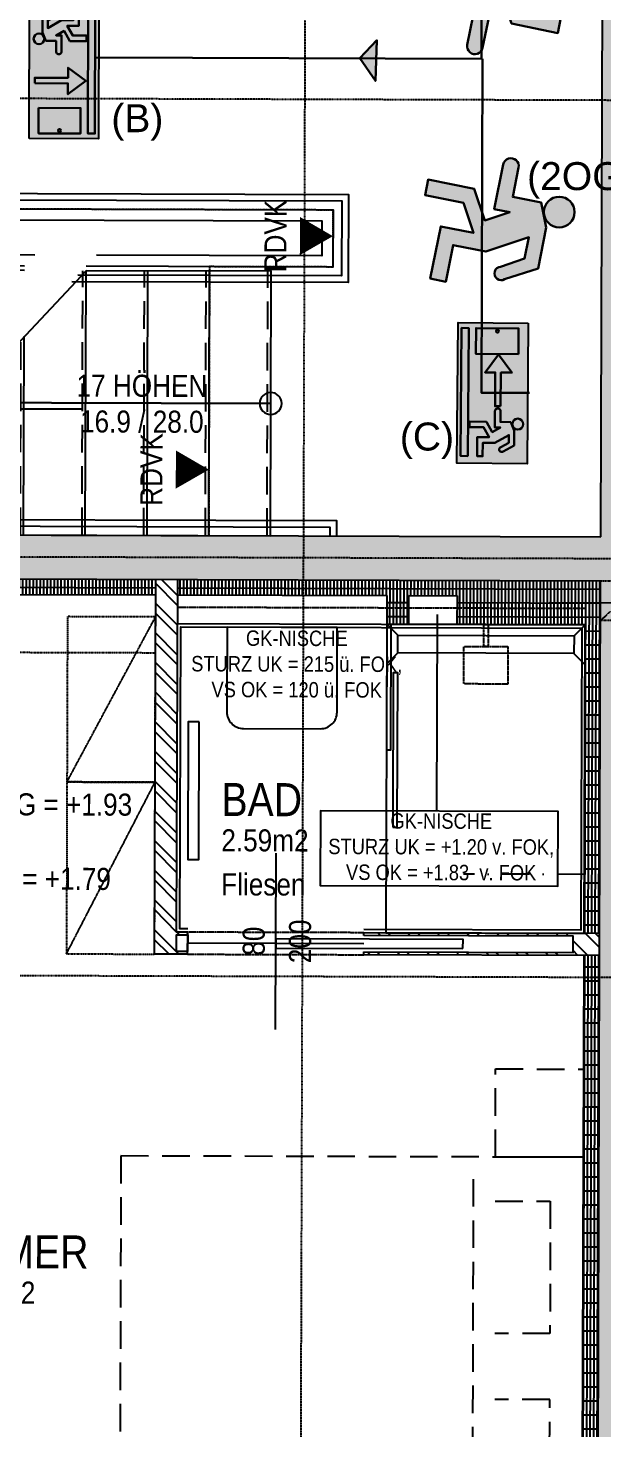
# Model space of a CAD drawing. Header units: millimetres. Extents: x -378801 to -302223, y -36469 to 154078.
# Drawn here: x -348688 to -346078, y 26846 to 33202 of the extents above; entities that cross this region are included whole.
import ezdxf
from ezdxf.enums import TextEntityAlignment as Align

# ---------------------------------------------------------------- set-up
doc = ezdxf.new("R2010")
doc.units = ezdxf.units.MM
for name, pattern in [('DASHDOT', [1, 0.5, -0.25, 0, -0.25]), ('HIDDEN2', [0.1875, 0.125, -0.0625]), ('STRICHPUNKT', [1, 0.5, -0.25, 0, -0.25]), ('STRICHPUNKTX2', [2, 1, -0.5, 0, -0.5])]:
    doc.linetypes.add(name, pattern=pattern)
for name, color, linetype in [('00-TXT---------M0', 8, 'Continuous'), ('01-ANS-G00-L01-M0', 8, 'Continuous'), ('01-SCH-G00-L01-M0', 8, 'STRICHPUNKTX2'), ('01-SYM-G00-L01-M0', 8, 'Continuous'), ('01-TXT---------M0', 1, 'Continuous'), ('01-TXT---------PP', 1, 'Continuous'), ('01-TXT-G00-L01-M0', 1, 'Continuous'), ('02-ANS-G00-L01-M0', 8, 'Continuous'), ('02-AXO-G00-L01-M0', 8, 'STRICHPUNKT'), ('02-FIL-G00-L01-ORANGE', 40, 'Continuous'), ('02-FIL-G00-L01-STB', 8, 'Continuous'), ('02-FLI-G00-L01-M0', 141, 'Continuous'), ('02-HID-G00-L01-M0', 8, 'HIDDEN2'), ('02-TWA-G00-L01-M0', 4, 'Continuous'), ('02-ZWA---------M0', 2, 'Continuous'), ('02-ZWA-G00-L01-M0', 2, 'Continuous'), ('03-SYM-G00-L01-M0', 8, 'Continuous'), ('05-SYM---------M0', 8, 'Continuous'), ('05-TXT--------M0', 8, 'Continuous'), ('05-TXT-G00-L01-M0', 8, 'Continuous'), ('06-SYM-G00-L01-M0', 8, 'Continuous'), ('06-TXT-G00-L01-M0', 8, 'Continuous'), ('07-SAN-G00-L01-M0', 8, 'Continuous'), ('07-SYM-G00-L01-M0', 8, 'STRICHPUNKT'), ('07-TXT---------M0', 8, 'Continuous'), ('07_MOB-G00-L01-M0', 6, 'HIDDEN2')]:
    doc.layers.add(name, color=color, linetype=linetype)
doc.styles.add('ARIAL', font='arial.ttf', dxfattribs={"width": 0.85})
doc.styles.get("Standard").update_dxf_attribs({"font": 'arial.ttf'})
doc.dimstyles.new('pp chromy&schneider', dxfattribs={"dimscale": 0.005, "dimtxt": 25, "dimasz": 10, "dimexe": 0, "dimexo": 0, "dimgap": 5, "dimtad": 1, "dimdec": 1, "dimlfac": 100, "dimrnd": 0.1, "dimzin": 9, "dimdsep": 46, "dimtxsty": 'ARIAL', "dimblk": 'c&s kote', "dimcen": 0, "dimse1": 1, "dimse2": 1, "dimclrd": 8, "dimclrt": 8, "dimadec": 0, "dimazin": 0, "dimtfac": 0.75, "dimtdec": 1, "dimtix": 1, "dimtmove": 2, "dimatfit": 0, "dimldrblk": 'NONE', "dimfxl": 1, "dimtolj": 1, "dimlwd": -1, "dimarcsym": 0})
pattern_1 = [(89.829713, (-389052.153, -18110.562), (-15.87493, 0.0471816), []), (179.82971, (-389052.15, -18110.56), (-0.188726, -63.49972), [])]

# ---------------------------------------------------------------- blocks, each defined once
blk = doc.blocks.new('STIEGE')
for points in [[(1.2, -1.04), (1.2, -4.4), (0, -4.4), (0, 0.08), (1.2, 0.08), (1.2, -0.76)], [(0, -0.2), (1.2, -0.2)], [(0, -0.48), (1.2, -0.48)], [(0, -0.76), (1.2, -0.76)], [(1.2, -0.76), (0, -1.88)], [(0, -1.04), (0.9, -1.04)], [(0, -1.32), (0.6, -1.32)], [(0.9, -1.32), (1.2, -1.32)], [(0, -1.6), (0.3, -1.6)], [(0.6, -1.6), (1.2, -1.6)], [(0.3, -1.88), (1.2, -1.88)], [(0, -2.16), (1.2, -2.16)], [(0, -2.44), (1.2, -2.44)], [(0, -2.72), (1.2, -2.72)], [(0, -3), (1.2, -3)], [(0, -3.28), (1.2, -3.28)], [(0, -3.56), (1.2, -3.56)], [(0, -3.84), (1.2, -3.84)], [(0, -4.12), (1.2, -4.12)]]:
    blk.add_lwpolyline(points)
at = {"linetype": 'HIDDEN2'}
for points in [[(0, 0.065), (1.2, 0.065)], [(0, -0.215), (1.2, -0.215)], [(0, -0.495), (1.2, -0.495)], [(0, -0.775), (1.2, -0.775)], [(0, -1.055), (0.8839, -1.055)], [(0, -1.335), (0.5839, -1.335)], [(0.8839, -1.335), (1.2, -1.335)], [(0, -1.615), (0.2839, -1.615)], [(0.5839, -1.615), (1.2, -1.615)], [(0.2839, -1.895), (1.2, -1.895)], [(0, -2.175), (1.2, -2.175)], [(0, -2.455), (1.2, -2.455)], [(0, -2.735), (1.2, -2.735)], [(0, -3.015), (1.2, -3.015)], [(0, -3.295), (1.2, -3.295)], [(0, -3.575), (1.2, -3.575)], [(0, -3.855), (1.2, -3.855)], [(0, -4.135), (1.2, -4.135)], [(0, -4.4), (0, -4.68), (1.2, -4.68), (1.2, -4.4)], [(0, -4.415), (1.2, -4.415)]]:
    blk.add_lwpolyline(points, dxfattribs=at)
for points in [[(0.6, 0.08, 0, 0, 0), (0.6, -1.1203, 0.075, 0, 0), (0.6, -1.32, 0, 0, 0)], [(0.6, -1.6, 0, 0, 0), (0.6, -4.2003, 0.075, 0, 0), (0.6, -4.4, 0, 0, 0)]]:
    blk.add_lwpolyline(points, format="xyseb")
blk.add_circle((0.6, 0.08), 0.05)
blk = doc.blocks.new('06-TXT')
at = {"color": 8, "style": 'ARIAL', "width": 0.85}
blk.add_attdef('STAIR', text='', height=0.1, dxfattribs=at).set_placement((0.009, 0.046), align=Align.CENTER)
blk.add_attdef('STG', text='', height=0.1, dxfattribs=at).set_placement((0.009, -0.054), align=Align.TOP_CENTER)
blk = doc.blocks.new('01-HK1')
for p, q in [((-0.0005, -0.0742), (-0.0005, 0.0742)), ((0.0737, 0), (-0.0747, 0))]:
    blk.add_line(p, q)
blk.add_circle((-0.0005, 0), 0.0586)
for points in [[(-0.0005, 0.0586), (0.0409, 0.0414), (-0.0005, 0)], [(-0.0005, 0), (0.0581, 0), (0.0409, 0.0414)], [(-0.0591, 0), (-0.0419, -0.0414), (-0.0005, 0)], [(-0.0419, -0.0414), (-0.0005, -0.0586), (-0.0005, 0)]]:
    blk.add_solid(points)
at = {"layer": '01-TXT---------M0', "color": 8, "style": 'ARIAL', "width": 0.85}
blk.add_attdef('HEIGHT', text='', height=0.1, dxfattribs=at).set_placement((0, 0.2), align=Align.TOP_CENTER)
blk = doc.blocks.new('01-HK2')
for p, q in [((0, -0.098), (0, 0.098)), ((0.098, 0), (-0.098, 0))]:
    blk.add_line(p, q)
blk.add_circle((0, 0), 0.0773)
at = {"layer": '01-TXT---------M0', "color": 8, "style": 'ARIAL', "width": 0.85}
blk.add_attdef('HEIGHT', text='', height=0.1, rotation=360, dxfattribs=at).set_placement((0, 0.132), align=Align.BOTTOM_CENTER)
blk = doc.blocks.new('schnittführung')
at = {"color": 4, "linetype": 'DASHDOT', "ltscale": 0.25}
blk.add_line((0.2375, -0.1378), (0.2375, 1.6622), dxfattribs=at)
blk.add_line((0.2375, -0.1378), (0.2375, 1.6622), dxfattribs=at)
blk.add_line((0.2375, -0.1378), (0.2375, 1.6622), dxfattribs=at)
at = {"color": 4}
blk.add_lwpolyline([(0.1875, 0.1378), (0.1875, -0.1378), (0, 0)], close=True, dxfattribs=at)
at = {"layer": '07-TXT---------M0', "color": 9, "style": 'ARIAL', "text_generation_flag": 6, "width": 0.85}
blk.add_attdef('SCHNITT', text='', height=0.15, rotation=270, dxfattribs=at).set_placement((-0.0373, 0), align=Align.CENTER)
blk = doc.blocks.new('01-hk4')
blk.add_lwpolyline([(0, 0, 0, 0.270625, 0), (0, 0.234375, 0.270625, 0.270625, 0)], format="xyseb")
at = {"layer": '00-TXT---------M0', "color": 8, "style": 'ARIAL', "width": 0.85}
blk.add_attdef('HEIGHT', text='', height=0.1, dxfattribs=at).set_placement((0, 0.35), align=Align.CENTER)
blk = doc.blocks.new('BETT')
for points in [[(0, 0.95), (-0.4, 0.95), (-0.4, 1.35), (0, 1.35)], [(0, -1.35), (-0.4, -1.35), (-0.4, -0.95), (0, -0.95)]]:
    blk.add_lwpolyline(points, close=True)
at = {"flags": 128}
blk.add_lwpolyline([(-2.1, 0.95), (-2.1, -0.95), (0, -0.95), (0, 0.95)], close=True, dxfattribs=at)
for points in [[(-0.5, 0.85), (-0.5, -0.85)], [(-0.4, 0.75), (-0.15, 0.75), (-0.15, 0.15), (-0.4, 0.15)], [(-0.4, -0.75), (-0.15, -0.75), (-0.15, -0.15), (-0.4, -0.15)]]:
    blk.add_lwpolyline(points)
blk = doc.blocks.new('SCHIEBETÜR-80')
at = {"layer": '02-ZWA---------M0'}
for points in [[(-0.4, 0.0375), (-1.35, 0.0375), (-1.35, -0.0375), (-0.4, -0.0375)], [(-0.4, 0.05), (-0.4, 0.0375)], [(0.4, 0.05), (0.4, -0.05)], [(-0.4, -0.0375), (-0.4, -0.05)]]:
    blk.add_lwpolyline(points, dxfattribs=at)
blk.add_lwpolyline([(0.4, 0.0375), (0.45, 0.0375), (0.45, -0.0375), (0.4, -0.0375)], close=True, dxfattribs=at)
at = {"layer": '05-SYM---------M0'}
blk.add_lwpolyline([(-0.85, 0.021), (-0.85, -0.021), (0, -0.021), (0, 0.021)], close=True, dxfattribs=at)
blk = doc.blocks.new('07-WT60')
blk.add_lwpolyline([(-0.015, 0.25), (-0.4, 0.25, 0.414214), (-0.475, 0.175), (-0.475, -0.175, 0.414214), (-0.4, -0.25), (-0.015, -0.25)], format="xyb", close=True)
blk = doc.blocks.new('05-TXT')
at = {"layer": '05-TXT--------M0'}
blk.add_line((-0.4, 0), (0.4, 0), dxfattribs=at)
at = {"layer": '05-TXT--------M0', "color": 8, "style": 'ARIAL', "width": 0.85}
blk.add_attdef('BREITE', text='', height=0.1, dxfattribs=at).set_placement((0, 0.05), align=Align.CENTER)
blk.add_attdef('HÖHE', text='', height=0.1, rotation=360, dxfattribs=at).set_placement((0, -0.06), align=Align.TOP_CENTER)
blk = doc.blocks.new('01-SQM')
at = {"layer": '01-TXT---------M0', "color": 1, "style": 'ARIAL', "width": 0.85}
blk.add_attdef('ROOM', (0, 0), '', height=0.15, dxfattribs=at)
blk.add_attdef('AREA', text='', height=0.1, dxfattribs=at).set_placement((0, -0.06), align=Align.TOP_LEFT)
at = {"layer": '01-TXT---------PP', "color": 1, "style": 'ARIAL', "width": 0.85}
blk.add_attdef('NR', text='', height=0.15, dxfattribs=at).set_placement((-0.1173, 0), align=Align.RIGHT)
blk.add_attdef('FLOOR', text='', height=0.1, dxfattribs=at).set_placement((0, -0.26), align=Align.TOP_LEFT)
blk = doc.blocks.new('c&s kote')
at = {"color": 8}
for p, q in [((0, -2), (0, 2)), ((0, 2), (0, -2)), ((-2, 0), (2, 0)), ((2, 0), (-2, 0))]:
    blk.add_line(p, q, dxfattribs=at)
blk.add_circle((0, 0), 0.5, dxfattribs=at)
blk = doc.blocks.new('*D1910')
at = {"layer": '07_MOB-G00-L01-M0', "color": 8, "transparency": 16777216}
blk.add_line((-349319.3, 30371.6), (-348509.4, 30369.2), dxfattribs=at)
at = {"layer": 'Defpoints', "color": 0, "transparency": 16777216}
for p in [(-349318.9, 30534), (-348508.9, 30531.6), (-348509.4, 30369.2)]:
    blk.add_point(p, dxfattribs=at)
at = {"layer": '07_MOB-G00-L01-M0', "color": 8, "transparency": 16777216, "xscale": 0.05, "yscale": 0.05, "zscale": 0.05}
for p, rotation in [((-349319.4, 30371.6), 179.8297129018583), ((-348509.4, 30369.2), 359.8297129018583)]:
    blk.add_blockref('c&s kote', p, dxfattribs=dict(at, rotation=rotation))
at = {"layer": '07_MOB-G00-L01-M0', "color": 8, "transparency": 16777216, "insert": (-348914.4, 30370.4), "char_height": 0.125, "attachment_point": 5, "rotation": 359.82971, "style": 'ARIAL'}
blk.add_mtext('\\A1;81000', dxfattribs=at)
blk = doc.blocks.new('_None')
blk = doc.blocks.new('*D1911')
at = {"layer": '07_MOB-G00-L01-M0', "color": 8, "transparency": 16777216}
blk.add_line((-348509.3, 30369.2), (-348109.4, 30368), dxfattribs=at)
at = {"layer": 'Defpoints', "color": 0, "transparency": 16777216}
for p in [(-348108.6, 30630.4), (-348508.9, 30531.6), (-348109.4, 30368)]:
    blk.add_point(p, dxfattribs=at)
at = {"layer": '07_MOB-G00-L01-M0', "color": 8, "transparency": 16777216, "xscale": 0.05, "yscale": 0.05, "zscale": 0.05}
for p, rotation in [((-348509.4, 30369.2), 179.8297129018583), ((-348109.4, 30368), 359.8297129018583)]:
    blk.add_blockref('c&s kote', p, dxfattribs=dict(at, rotation=rotation))
at = {"layer": '07_MOB-G00-L01-M0', "color": 8, "transparency": 16777216, "insert": (-348309.4, 30368.7), "char_height": 0.125, "attachment_point": 5, "rotation": 359.82971, "style": 'ARIAL'}
blk.add_mtext('\\A1;40000', dxfattribs=at)
blk = doc.blocks.new('9809550')
at = {"color": 18, "lineweight": 30, "true_color": 0x000000}
for points in [[(423921.7, 99168.8), (423956.8, 99168.8), (423956.8, 99202.9), (423984.5, 99214.5), (424033.7, 99214.5), (424053.8, 99178.3)], [(424040.2, 99170.9), (424025.2, 99196.7), (423999.7, 99196.8), (424026.2, 99150.3), (424026.2, 99110.9), (424070.2, 99110.9), (424070.2, 99092.3), (424007.5, 99092.3), (424007.5, 99131.7), (423975, 99113.1), (423975, 99067), (423956.5, 99067), (423956.5, 99122.4), (423990.5, 99141.9), (423975.1, 99168.8), (423975.1, 99150.2), (423921.7, 99150.3)]]:
    blk.add_lwpolyline(points, dxfattribs=at)
blk.add_circle((423963.6, 99225.9), 18.1, dxfattribs=at)
for centre, radius, start, end in [((423921.7, 99159.5), 9.27, 89.9849, 270.0151), ((424047.8, 99173.1), 7.96, 195.7299, 41.4005)]:
    blk.add_arc(centre, radius, start, end, dxfattribs=at)
blk = doc.blocks.new('RIVO-SIBEL-ARR-down')
h = blk.add_hatch(color=100)
h.paths.add_polyline_path([(3686.69, 1956.46), (3686.69, 1947.63), (3704.36, 1947.63), (3704.36, 1956.46)])
h.paths.add_polyline_path([(3693.72, 1955.75), (3694.43, 1955.76), (3694.43, 1951.52), (3695.72, 1951.52), (3694.04, 1949.27), (3692.34, 1951.53), (3693.72, 1951.53)], flags=16)
h.paths.add_polyline_path([(3690.59, 1955.25), (3690.59, 1949.9), (3687.35, 1949.9), (3687.35, 1955.25)], flags=16)
h.paths.add_polyline_path([(3687.91, 1952.58, -1), (3687.53, 1952.58, -1)], flags=0)
h.paths.add_polyline_path([(3697.79, 1953.06), (3699.13, 1953.06), (3699.13, 1954.36), (3699.65, 1954.59, -0.535619), (3698.7, 1955.23, -1), (3700.07, 1955.23, -0.302406), (3699.65, 1954.59), (3700.18, 1954.8), (3702.06, 1954.8), (3702.82, 1953.42, -1.25347), (3702.3, 1953.14), (3701.73, 1954.12), (3700.76, 1954.12), (3701.77, 1952.35), (3701.77, 1950.85), (3703.45, 1950.85), (3703.45, 1950.14), (3701.06, 1950.14), (3701.06, 1951.64), (3699.82, 1950.93), (3699.82, 1949.18), (3699.12, 1949.18), (3699.12, 1951.29), (3700.41, 1952.03), (3699.82, 1953.05), (3699.82, 1952.35), (3697.79, 1952.35, -1)], flags=16)
h.paths.add_polyline_path([(3703.45, 1948.98), (3703.45, 1948.07), (3687.35, 1948.07), (3687.35, 1948.98)], flags=16)
h = blk.add_hatch(color=7)
h.paths.add_polyline_path([(3690.59, 1955.25), (3687.35, 1955.25), (3687.35, 1949.9), (3690.59, 1949.9)])
h.paths.add_polyline_path([(3687.91, 1952.58, -1), (3687.53, 1952.58, -1)], flags=16)
h.paths.add_polyline_path([(3703.45, 1948.07), (3703.45, 1948.98), (3687.35, 1948.98), (3687.35, 1948.07)])
blk.add_hatch(color=256).paths.add_polyline_path([(3693.72, 1951.53), (3692.34, 1951.53), (3694.04, 1949.27), (3695.72, 1951.52), (3694.43, 1951.52), (3694.43, 1955.76), (3693.72, 1955.75)])
h = blk.add_hatch(color=256)
h.paths.add_polyline_path([(3700.76, 1954.12), (3701.73, 1954.12), (3702.3, 1953.14, 1.25347), (3702.82, 1953.42), (3702.06, 1954.8), (3700.18, 1954.8), (3699.13, 1954.36), (3699.13, 1953.06), (3697.79, 1953.06, 1), (3697.79, 1952.35), (3699.82, 1952.35), (3699.82, 1953.05), (3700.41, 1952.03), (3699.12, 1951.29), (3699.12, 1949.18), (3699.82, 1949.18), (3699.82, 1950.93), (3701.06, 1951.64), (3701.06, 1950.14), (3703.45, 1950.14), (3703.45, 1950.85), (3701.77, 1950.85), (3701.77, 1952.35)])
h.paths.add_polyline_path([(3698.7, 1955.23, 1), (3700.07, 1955.23, 1)])
blk.add_lwpolyline([(3686.69, 1956.46), (3704.36, 1956.46), (3704.36, 1947.63), (3686.69, 1947.63)], close=True)
at = {"color": 18, "lineweight": 30, "true_color": 0x000000}
for points in [[(3690.59, 1955.25), (3687.35, 1955.25), (3687.35, 1949.9), (3690.59, 1949.9)], [(3703.45, 1948.98), (3687.35, 1948.98), (3687.35, 1948.07), (3703.45, 1948.07)]]:
    blk.add_lwpolyline(points, close=True, dxfattribs=at)
blk.add_lwpolyline([(3693.72, 1955.75), (3693.72, 1951.53), (3692.34, 1951.53), (3694.04, 1949.27), (3695.72, 1951.52), (3694.43, 1951.52), (3694.43, 1955.76), (3693.72, 1955.75)], dxfattribs=at)
blk.add_circle((3687.72, 1952.58), 0.19, dxfattribs=at)
at = {"xscale": 0.0381026673526157, "yscale": 0.0381026673526157, "zscale": 0.0381026673526157}
blk.add_blockref('9809550', (-12454.76, -1825.54), dxfattribs=at)
blk = doc.blocks.new('RIVO-SIBEL-ARR-left')
h = blk.add_hatch(color=100)
h.paths.add_polyline_path([(3656.51, 1956.46), (3656.51, 1947.63), (3674.18, 1947.63), (3674.18, 1956.46)])
h.paths.add_polyline_path([(3662.75, 1954.45), (3662.75, 1953.06), (3666.97, 1953.06), (3666.98, 1952.36), (3662.74, 1952.36), (3662.74, 1951.07), (3660.49, 1952.74)], flags=16)
h.paths.add_polyline_path([(3660.42, 1955.25), (3660.42, 1949.9), (3657.18, 1949.9), (3657.18, 1955.25)], flags=16)
h.paths.add_polyline_path([(3657.73, 1952.58, -1), (3657.35, 1952.58, -1)], flags=0)
h.paths.add_polyline_path([(3667.61, 1953.06), (3668.95, 1953.06), (3668.95, 1954.36), (3669.48, 1954.59, -0.535619), (3668.52, 1955.23, -1), (3669.9, 1955.23, -0.302406), (3669.48, 1954.59), (3670.01, 1954.8), (3671.88, 1954.8), (3672.65, 1953.42, -1.25347), (3672.13, 1953.14), (3671.56, 1954.12), (3670.59, 1954.12), (3671.59, 1952.35), (3671.59, 1950.85), (3673.27, 1950.85), (3673.27, 1950.14), (3670.88, 1950.14), (3670.88, 1951.64), (3669.64, 1950.93), (3669.64, 1949.18), (3668.94, 1949.18), (3668.94, 1951.29), (3670.24, 1952.03), (3669.65, 1953.05), (3669.65, 1952.35), (3667.61, 1952.35, -1)], flags=16)
h.paths.add_polyline_path([(3673.27, 1948.98), (3673.27, 1948.07), (3657.18, 1948.07), (3657.18, 1948.98)], flags=16)
h = blk.add_hatch(color=7)
h.paths.add_polyline_path([(3660.42, 1955.25), (3657.18, 1955.25), (3657.18, 1949.9), (3660.42, 1949.9)])
h.paths.add_polyline_path([(3657.73, 1952.58, -1), (3657.35, 1952.58, -1)], flags=16)
h.paths.add_polyline_path([(3673.27, 1948.07), (3673.27, 1948.98), (3657.18, 1948.98), (3657.18, 1948.07)])
h = blk.add_hatch(color=256)
h.paths.add_polyline_path([(3670.59, 1954.12), (3671.56, 1954.12), (3672.13, 1953.14, 1.25347), (3672.65, 1953.42), (3671.88, 1954.8), (3670.01, 1954.8), (3668.95, 1954.36), (3668.95, 1953.06), (3667.61, 1953.06, 1), (3667.61, 1952.35), (3669.65, 1952.35), (3669.65, 1953.05), (3670.24, 1952.03), (3668.94, 1951.29), (3668.94, 1949.18), (3669.64, 1949.18), (3669.64, 1950.93), (3670.88, 1951.64), (3670.88, 1950.14), (3673.27, 1950.14), (3673.27, 1950.85), (3671.59, 1950.85), (3671.59, 1952.35)])
h.paths.add_polyline_path([(3668.52, 1955.23, 1), (3669.9, 1955.23, 1)])
blk.add_hatch(color=256).paths.add_polyline_path([(3662.75, 1953.06), (3662.75, 1954.45), (3660.49, 1952.74), (3662.74, 1951.07), (3662.74, 1952.36), (3666.98, 1952.36), (3666.97, 1953.06)])
blk.add_lwpolyline([(3656.51, 1956.46), (3674.18, 1956.46), (3674.18, 1947.63), (3656.51, 1947.63)], close=True)
at = {"color": 18, "lineweight": 30, "true_color": 0x000000}
for points in [[(3660.42, 1955.25), (3657.18, 1955.25), (3657.18, 1949.9), (3660.42, 1949.9)], [(3673.27, 1948.98), (3657.18, 1948.98), (3657.18, 1948.07), (3673.27, 1948.07)]]:
    blk.add_lwpolyline(points, close=True, dxfattribs=at)
blk.add_lwpolyline([(3666.97, 1953.06), (3662.75, 1953.06), (3662.75, 1954.45), (3660.49, 1952.74), (3662.74, 1951.07), (3662.74, 1952.36), (3666.98, 1952.36), (3666.97, 1953.06)], dxfattribs=at)
blk.add_circle((3657.54, 1952.58), 0.19, dxfattribs=at)
at = {"xscale": 0.0381026673526157, "yscale": 0.0381026673526157, "zscale": 0.0381026673526157}
blk.add_blockref('9809550', (-12484.93, -1825.54), dxfattribs=at)
blk = doc.blocks.new('750298750')
h = blk.add_hatch(color=3)
h.paths.add_polyline_path([(426943.6, 99576.9), (426968.1, 99576.8), (426982.5, 99552, 1.25347), (426995.6, 99559.2), (426976.3, 99594), (426929, 99594), (426902.3, 99582.8), (426902.3, 99550), (426868.6, 99550, 1), (426868.6, 99532.2), (426919.9, 99532.1), (426919.9, 99550), (426934.8, 99524.1), (426902.1, 99505.4), (426902.1, 99452.1), (426919.8, 99452.1), (426919.8, 99496.4), (426951.1, 99514.3), (426951.1, 99476.4), (427011.4, 99476.4), (427011.4, 99494.3), (426969.1, 99494.3), (426969.1, 99532.2)])
h.paths.add_polyline_path([(426891.5, 99604.9, 1), (426926.3, 99604.9, 1)])
at = {"xscale": 0.9619413167778113, "yscale": 0.9619413167778113, "zscale": 0.9619413167778113}
blk.add_blockref('9809550', (19080.8, 4155.4), dxfattribs=at)
blk = doc.blocks.new('4444444')
at = {"lineweight": 30}
h = blk.add_hatch(color=100, dxfattribs=at)
h.dxf.hatch_style = 1
h.paths.add_polyline_path([(431810.8, 98429.5), (431736, 98429.5), (431806.7, 98326.5)])
h.paths.add_polyline_path([(431814, 98511.5), (431736, 98429.5), (431810.8, 98429.5)])
at = {"color": 102, "lineweight": 30, "true_color": 0x21de37}
blk.add_lwpolyline([(431736, 98429.5), (431806.7, 98326.5), (431736, 98429.5), (431814, 98511.5), (431806.7, 98326.5)], dxfattribs=at)

msp = doc.modelspace()

# ---------------------------------------------------------------- hatches: boundary and pattern name
at = {"layer": '02-FIL-G00-L01-ORANGE', "true_color": 0x636466}
h = msp.add_hatch(dxfattribs=at)
h.set_pattern_fill('GRATE', color=251, scale=20, angle=197.16870486, style=0)
h.set_pattern_definition(pattern_1)
h.paths.add_polyline_path([(-348108.4024, 30700.372), (-349918.3944, 30705.7514), (-349918.6025, 30635.7517), (-348108.6105, 30630.3723)])
h = msp.add_hatch(dxfattribs=at)
h.set_pattern_fill('ANSI32', color=251, scale=10, angle=197.16870486, style=0)
h.set_pattern_definition([(134.82971, (-389052.15, -18110.56), (-67.5518, -67.15145), []), (134.82971, (-389052.02, -18065.66), (-67.5518, -67.15145), [])])
h.paths.add_polyline_path([(-348008.7001, 30600.0752), (-348008.4029, 30700.0748), (-348108.4024, 30700.372), (-348113.4549, 29000.3795), (-347963.4556, 28999.9337), (-347963.4184, 29012.4336), (-348013.4182, 29012.5822), (-348013.1953, 29087.5819), (-347963.1955, 29087.4333), (-347963.1584, 29099.9332), (-348013.1582, 29100.0818)])
h = msp.add_hatch(dxfattribs=at)
h.set_pattern_fill('GRATE', color=251, scale=20, angle=197.16870486, style=0)
h.set_pattern_definition(pattern_1)
h.paths.add_polyline_path([(-346088.4113, 30694.3684), (-348008.4029, 30700.0748), (-348008.6109, 30630.0751), (-347058.6151, 30627.2516), (-347059.0015, 30497.2522), (-346959.0019, 30496.955), (-346958.6156, 30626.9544), (-346738.6165, 30626.3005), (-346739.0029, 30496.3011), (-346159.0055, 30494.5773), (-346163.1663, 29094.5835), (-346093.1667, 29094.3755)])
h = msp.add_hatch(dxfattribs=at)
h.set_pattern_fill('ANSI32', color=251, scale=10, angle=197.16870486, style=0)
h.set_pattern_definition([(134.82971, (-389052.24, -18140.56), (-67.5518, -67.15145), []), (134.82971, (-389052.11, -18095.66), (-67.5518, -67.15145), [])])
h.paths.add_polyline_path([(-346093.4639, 28994.3759), (-346093.1667, 29094.3755), (-347163.1619, 29097.5556), (-347163.1991, 29085.0556), (-346213.2033, 29082.2322), (-346213.4262, 29007.2325), (-347163.422, 29010.056), (-347163.4591, 28997.556)])
h = msp.add_hatch(dxfattribs=at)
h.set_pattern_fill('GRATE', color=251, scale=20, angle=197.16870486, style=0)
h.set_pattern_definition(pattern_1)
h.paths.add_polyline_path([(-346093.4639, 28994.3759), (-346163.4636, 28994.5839), (-346174.2109, 25378.4717), (-346104.2097, 25378.7948)])
at = {"layer": '02-FIL-G00-L01-STB', "true_color": 0x636466}
h = msp.add_hatch(dxfattribs=at)
h.set_pattern_fill('ANSI33', color=251, scale=20, angle=107.16870486, style=0)
h.set_pattern_definition([(44.82971, (-389052.15, -18110.56), (-89.53527, 90.06906), []), (44.82971, (-388962.35, -18110.83), (-89.53527, 90.06906), [63.5, -31.75])])
h.paths.add_polyline_path([(-345878.3515, 34129.9306), (-343322.7678, 34141.7268), (-343323.6909, 34341.7246), (-346077.6089, 34329.0129), (-346087.8169, 30894.3675), (-352617.7881, 30913.7751), (-352619.9874, 30173.7784), (-352419.9883, 30173.184), (-352418.3834, 30713.1816), (-352218.3843, 30712.5872), (-346088.4113, 30694.3684), (-346104.2097, 25378.7948), (-347137.3089, 25374.0262), (-347136.3857, 25174.0283), (-345306.4639, 25182.475), (-345306.8332, 25262.4741), (-345307.3871, 25382.4728), (-345904.3578, 25379.7173)])

# ---------------------------------------------------------------- linework, layer by layer
at = {"color": 100, "lineweight": 30}
for points in [[(-346628.6983, 34331.0035), (-346628.8961, 33063.086), (-348377.9165, 33068.2842)], [(-346410.77, 31546.8404), (-346629.1326, 31546.8745), (-346624.6264, 33063.0733)], [(-352839.8989, 31485.7303), (-348441.1086, 31472.6567)]]:
    msp.add_lwpolyline(points, dxfattribs=at)
at = {"color": 1, "lineweight": 30}
msp.add_lwpolyline([(-352066.0073, 31512.1378), (-351865.7155, 31473.8385), (-351866.0227, 31549.2327), (-352066.0073, 31512.1378), (-347586.0271, 31498.823)], dxfattribs=at)
at = {"layer": '01-ANS-G00-L01-M0', "color": 251, "true_color": 0x636466}
msp.add_lwpolyline([(-347163.3105, 29047.5558), (-347963.307, 29049.9334)], dxfattribs=at)
at = {"layer": '02-ANS-G00-L01-M0', "color": 251, "true_color": 0x636466}
msp.add_line((-348008.9973, 30500.0756), (-346159.0055, 30494.5773), dxfattribs=at)
at = {"layer": '02-AXO-G00-L01-M0', "color": 251, "true_color": 0x636466}
for points in [[(-347410.5643, 40065.9338), (-347477.1386, 17666.0328)], [(-345581.9345, 32872.8727), (-366600.3422, 32935.3411)], [(-345593.1163, 30792.8588), (-366606.5241, 30855.3503)], [(-345593.7633, 28892.8903), (-366612.171, 28955.3587)]]:
    msp.add_lwpolyline(points, dxfattribs=at)
at = {"layer": '02-FLI-G00-L01-M0', "color": 251, "true_color": 0x636466}
msp.add_lwpolyline([(-347963.1138, 29114.9332), (-347998.1137, 29115.0372), (-347994.0419, 30485.0311), (-346174.05, 30479.622), (-346178.1217, 29109.628), (-347163.1173, 29112.5555)], dxfattribs=at)
at = {"layer": '02-HID-G00-L01-M0', "color": 251, "ltscale": 0.5, "true_color": 0x636466}
msp.add_line((-348008.7744, 30575.0753), (-346158.7825, 30569.577), dxfattribs=at)
at = {"layer": '02-HID-G00-L01-M0', "color": 251, "true_color": 0x636466}
for points in [[(-352237.7898, 30912.6457), (-352234.1639, 32132.6403), (-352344.1634, 32132.9673), (-352343.3906, 32392.9661), (-347303.4129, 32377.9869), (-347304.1856, 32117.988), (-347864.1832, 32119.6524), (-347867.8091, 30899.6578)], [(-346088.9463, 30514.3692), (-345888.5646, 30693.7744)]]:
    msp.add_lwpolyline(points, dxfattribs=at)
msp.add_lwpolyline([(-346088.4113, 30694.3684), (-345888.5646, 30693.7744), (-345889.0996, 30513.7752), (-346088.9463, 30514.3692)], close=True, dxfattribs=at)
at = {"layer": '02-HID-G00-L01-M0', "color": 251, "ltscale": 0.5, "true_color": 0x636466}
for points in [[(-347163.1619, 29097.5556), (-347963.1584, 29099.9332)], [(-347963.4556, 28999.9337), (-347163.4591, 28997.556)]]:
    msp.add_lwpolyline(points, dxfattribs=at)
at = {"layer": '02-TWA-G00-L01-M0', "color": 251, "true_color": 0x636466}
for p, q in [((-346087.8169, 30894.3675), (-346077.6089, 34329.0129)), ((-352617.7881, 30913.7751), (-346087.8169, 30894.3675)), ((-352418.3834, 30713.1816), (-346088.4113, 30694.3684)), ((-346104.2097, 25378.7948), (-346088.4113, 30694.3684))]:
    msp.add_line(p, q, dxfattribs=at)
at = {"layer": '02-ZWA-G00-L01-M0', "color": 251, "true_color": 0x636466}
for p, q in [((-349918.6025, 30635.7517), (-348108.6105, 30630.3723)), ((-346163.1663, 29094.5835), (-346159.0055, 30494.5773)), ((-346174.2109, 25378.4717), (-346163.4636, 28994.5839))]:
    msp.add_line(p, q, dxfattribs=at)
for points in [[(-347963.4556, 28999.9337), (-348113.4549, 29000.3795), (-348108.4024, 30700.372)], [(-347963.1584, 29099.9332), (-348013.1582, 29100.0818), (-348008.4029, 30700.0748)], [(-348008.6109, 30630.0751), (-347058.6151, 30627.2516)], [(-347058.6151, 30627.2516), (-347059.0015, 30497.2522), (-346959.0019, 30496.955), (-346958.6156, 30626.9544)], [(-346958.6156, 30626.9544), (-346738.6165, 30626.3005)], [(-346159.0055, 30494.5773), (-346739.0029, 30496.3011), (-346738.6165, 30626.3005)], [(-346093.1667, 29094.3755), (-347163.1619, 29097.5556)], [(-346093.4639, 28994.3759), (-347163.4591, 28997.556)]]:
    msp.add_lwpolyline(points, dxfattribs=at)
at = {"layer": '03-SYM-G00-L01-M0', "color": 251, "true_color": 0x636466}
msp.add_lwpolyline([(-346321.4527, 30595.0606), (-345683.2916, 30593.1639), (-345683.1877, 30755.7955)], dxfattribs=at)
at = {"layer": '06-SYM-G00-L01-M0', "color": 251, "true_color": 0x636466}
for points in [[(-348769.7205, 32052.3434), (-352414.3711, 32063.1756), (-352413.1823, 32463.1738), (-347233.2052, 32447.7785), (-347234.394, 32047.7803), (-348489.7218, 32051.5112)], [(-348741.6315, 32082.2601), (-352384.2821, 32093.0863), (-352383.2716, 32433.0848), (-347263.2942, 32417.8678), (-347264.3047, 32077.8693), (-348461.6327, 32081.4279)], [(-348704.1794, 32122.1489), (-352344.1634, 32132.9673), (-352343.3906, 32392.9661), (-347303.4129, 32377.9869), (-347304.1856, 32117.988), (-348424.1807, 32121.3168)], [(-348657.3644, 32172.01), (-352294.015, 32182.8184), (-352293.5395, 32342.8177), (-347353.5613, 32328.1357), (-347354.0368, 32168.1364), (-348377.3656, 32171.1778)], [(-349482.2606, 30974.4564), (-347287.6036, 30967.9337), (-347287.8116, 30897.934)], [(-349510.3496, 30944.5397), (-347317.6926, 30938.023), (-347317.8115, 30898.0232)]]:
    msp.add_lwpolyline(points, dxfattribs=at)
at = {"layer": '07-SAN-G00-L01-M0', "color": 251, "true_color": 0x636466}
for points in [[(-347059.0015, 30497.2522), (-347063.1624, 29097.2584), (-346163.1663, 29094.5835), (-346159.0055, 30494.5773)], [(-347009.3881, 30367.1042), (-347009.1503, 30447.1038), (-346209.1538, 30444.7261), (-346209.3916, 30364.7265), (-347009.3881, 30367.1042)], [(-347031.7359, 29577.1671), (-347011.736, 29577.1076), (-347009.6556, 30277.1046), (-347029.6555, 30277.164)], [(-347910.3203, 30054.7804), (-347960.3201, 30054.929), (-347962.1776, 29429.9318), (-347912.1778, 29429.7832), (-347910.3203, 30054.7804)]]:
    msp.add_lwpolyline(points, close=True, dxfattribs=at)
for points in [[(-347059.0015, 30497.2522), (-347060.6956, 29927.2547), (-347040.6956, 29927.1953), (-347039.0016, 30497.1927)], [(-347059.0015, 30497.2522), (-347009.1503, 30447.1038)], [(-346159.0055, 30494.5773), (-346209.1538, 30444.7261)], [(-347059.5365, 30317.253), (-347009.3881, 30367.1042)], [(-346159.5404, 30314.5781), (-346209.3916, 30364.7265)]]:
    msp.add_lwpolyline(points, dxfattribs=at)
at = {"layer": '07-SAN-G00-L01-M0', "color": 251, "linetype": 'HIDDEN2', "ltscale": 0.5, "true_color": 0x636466}
for points in [[(-346599.0031, 30496.0179), (-346599.3007, 30395.8855), (-346619.3006, 30395.9449), (-346619.0034, 30495.9445)], [(-346709.3002, 30396.2124), (-346509.3011, 30395.618), (-346509.8064, 30225.6187), (-346709.8055, 30226.2132)]]:
    msp.add_lwpolyline(points, close=True, dxfattribs=at)
at = {"layer": '07-SYM-G00-L01-M0', "color": 251, "linetype": 'Continuous', "true_color": 0x636466}
msp.add_lwpolyline([(-346832.2885, 29649.2825), (-346829.6356, 30541.8924)], dxfattribs=at)
msp.add_lwpolyline([(-347360.543, 29650.8525), (-347360.543, 29650.8525), (-347361.5499, 29312.0667), (-346282.0768, 29308.8584), (-346281.0699, 29647.6442)], close=True, dxfattribs=at)
at = {"layer": '07_MOB-G00-L01-M0', "color": 251, "true_color": 0x636466}
for points in [[(-348508.9059, 30531.5615), (-348511.135, 29781.5649), (-348111.1367, 29780.376), (-348108.9077, 30530.3727)], [(-348511.135, 29781.5649), (-348513.4532, 29001.5683), (-348113.4549, 29000.3795), (-348111.1367, 29780.376)]]:
    msp.add_lwpolyline(points, close=True, dxfattribs=at)
for points in [[(-348511.135, 29781.5649), (-348108.9077, 30530.3727)], [(-348513.4532, 29001.5683), (-348111.1367, 29780.376)]]:
    msp.add_lwpolyline(points, dxfattribs=at)

# ---------------------------------------------------------------- block references
at = {"color": 102, "lineweight": 30, "true_color": 0x21de37}
for p, xscale, yscale, zscale, rotation in [((-296551.5686, -1722440.2306), 4.006823643639398, 4.006823643639398, 4.006823643639398, 78.50873269829691), ((-401546.888, 1787987.3953), 4.0068236436394, 4.0068236436394, 4.0068236436394, 258.6700814308796)]:
    msp.add_blockref('750298750', p, dxfattribs=dict(at, xscale=xscale, yscale=yscale, zscale=zscale, rotation=rotation))
for name, p, xscale, yscale, zscale, rotation in [('RIVO-SIBEL-ARR-down', (-279351.02, -98889.3696), 35.63733977160123, 35.63733977160123, 35.63733977160123, 89.82971289470179), ('RIVO-SIBEL-ARR-left', (-415993.9622, 164412.3341), 36.09829615085673, 36.09829615085673, 36.09829615085673, 269.5462005817207)]:
    msp.add_blockref(name, p, dxfattribs=dict(xscale=xscale, yscale=yscale, zscale=zscale, rotation=rotation))
msp.add_blockref('4444444', (-778917.7121, -65364.3268), dxfattribs=at)
at = {"layer": '01-SCH-G00-L01-M0', "color": 251, "true_color": 0x636466}
ref = msp.add_blockref('schnittführung', (-345049.382, 29121.3679), dxfattribs=dict(at, xscale=1000, yscale=1000, zscale=1000, rotation=89.82971290999346))
ref.add_attrib('SCHNITT', 'S5', dxfattribs={"layer": '07-TXT---------M0', "color": 9, "height": 150, "rotation": 359.82971291, "style": 'ARIAL', "width": 0.85}).set_placement((-345049.4928, 29084.1088), align=Align.TOP_CENTER)
at = {"layer": '01-SYM-G00-L01-M0', "color": 251, "true_color": 0x636466}
ref = msp.add_blockref('01-hk4', (-347303.7695, 32257.9874), dxfattribs=dict(at, xscale=-640.0000004476773, yscale=640.000000405936, zscale=640.0000004327276, rotation=89.82971290704369))
ref.add_attrib('HEIGHT', 'RDVK', dxfattribs={"layer": '00-TXT---------M0', "color": 8, "extrusion": (0, 0, -1), "height": 100, "rotation": 270.17028709, "style": 'ARIAL', "text_generation_flag": 2, "width": 0.85}).set_placement((347564.4898, 32258.7623), align=Align.MIDDLE_CENTER)
ref = msp.add_blockref('01-hk4', (-347866.9203, 31198.695), dxfattribs=dict(at, xscale=-640.0000004476773, yscale=640.000000405936, zscale=640.0000004327276, rotation=89.82971290704369))
ref.add_attrib('HEIGHT', 'RDVK', dxfattribs={"layer": '00-TXT---------M0', "color": 8, "extrusion": (0, 0, -1), "height": 100, "rotation": 270.17028709, "style": 'ARIAL', "text_generation_flag": 2, "width": 0.85}).set_placement((348127.6406, 31199.4699), align=Align.MIDDLE_CENTER)
at = {"layer": '01-SYM-G00-L01-M0', "color": 251, "true_color": 0x636466, "xscale": 1000, "yscale": 1000, "zscale": 1000, "rotation": 359.8297128895568}
msp.add_blockref('01-HK1', (-348891.8184, 29530.5164), dxfattribs=at).add_auto_attribs({'HEIGHT': 'FOK WOHNUNG = +1.93'})
at = {"layer": '01-SYM-G00-L01-M0', "color": 251, "true_color": 0x636466}
ref = msp.add_blockref('01-HK2', (-348892.8331, 29189.1117), dxfattribs=dict(at, xscale=757.5757580624575, yscale=757.5757580613007, zscale=757.5757580681662, rotation=359.8297128845808))
ref.add_attrib('HEIGHT', 'RDOK OG 01 = +1.79', dxfattribs={"layer": '01-TXT---------M0', "color": 8, "height": 100, "rotation": 359.82971288, "style": 'ARIAL', "width": 0.85}).set_placement((-348892.6125, 29263.3301), align=Align.BOTTOM_CENTER)
at = {"layer": '01-TXT-G00-L01-M0', "color": 251, "true_color": 0x636466, "xscale": 1000, "yscale": 1000, "zscale": 1000}
for p, rotation, values in [((-347810.0916, 29627.0751), 359.82971289877, {'ROOM': 'BAD', 'AREA': '2.59m2', 'FLOOR': 'Fliesen'}), ((-349116.1933, 27575.979), 359.8297129020206, {'ROOM': 'ZIMMER', 'AREA': '16.60m2', 'FLOOR': 'Parkett'})]:
    msp.add_blockref('01-SQM', p, dxfattribs=dict(at, rotation=rotation)).add_auto_attribs(values)
at = {"layer": '02-ZWA-G00-L01-M0', "color": 251, "true_color": 0x636466, "xscale": 1000, "yscale": 1000, "zscale": 1000, "rotation": 179.8297131627251}
msp.add_blockref('SCHIEBETÜR-80', (-347563.3088, 29048.7446), dxfattribs=at)
at = {"layer": '05-TXT-G00-L01-M0', "color": 251, "true_color": 0x636466, "xscale": 1000, "yscale": 1000, "zscale": 1000, "rotation": 89.82971292037347}
msp.add_blockref('05-TXT', (-347563.279, 29058.7446), dxfattribs=at).add_auto_attribs({'BREITE': '80', 'HÖHE': '200'})
at = {"layer": '06-SYM-G00-L01-M0', "color": 251, "true_color": 0x636466, "xscale": -1000, "yscale": 1000, "zscale": 1000, "rotation": 269.8297128917535}
msp.add_blockref('STIEGE', (-347667.81, 30899.0634), dxfattribs=at)
at = {"layer": '06-TXT-G00-L01-M0', "color": 251, "true_color": 0x636466}
ref = msp.add_blockref('06-TXT', (-348176.6776, 31500.5784), dxfattribs=dict(at, xscale=624.9999999916964, yscale=624.9999999689435, zscale=625.0000000000002, rotation=359.8258567869244))
ref.add_attrib('STAIR', '17 HÖHEN', dxfattribs={"layer": '0', "color": 8, "height": 100, "rotation": 359.82585679, "style": 'ARIAL', "width": 0.85}).set_placement((-348170.9354, 31529.112), align=Align.CENTER)
ref.add_attrib('STG', '16.9 / 28.0', dxfattribs={"layer": '0', "color": 8, "height": 100, "rotation": 359.82585679, "style": 'ARIAL', "width": 0.85}).set_placement((-348171.1254, 31466.6123), align=Align.TOP_CENTER)
at = {"layer": '07-SAN-G00-L01-M0', "color": 251, "true_color": 0x636466, "xscale": 1000, "yscale": 1000, "zscale": 1000, "rotation": 89.82971290267773}
msp.add_blockref('07-WT60', (-347533.9994, 30498.6639), dxfattribs=at)
at = {"layer": '07_MOB-G00-L01-M0', "color": 251, "true_color": 0x636466, "xscale": 1000, "yscale": 1000, "zscale": 1000, "rotation": 359.8297129033152}
msp.add_blockref('BETT', (-346169.0098, 27128.464), dxfattribs=at)

# ---------------------------------------------------------------- texts
at = {"color": 3, "lineweight": 30, "char_height": 126.96738, "attachment_point": 1, "rotation": 359.99106163}
for s, insert in [('(B)', (-348309.901, 32856.7224)), ('(2OG)', (-346422.4383, 32593.9496)), ('(C)', (-347000.0384, 31412.3597))]:
    msp.add_mtext_dynamic_manual_height_columns(s, width=26879.974359, gutter_width=634.8369, heights=[0], dxfattribs=dict(at, insert=insert))
at = {"layer": '07-SYM-G00-L01-M0', "color": 251, "linetype": 'Continuous', "true_color": 0x636466, "char_height": 70, "width": 1470, "attachment_point": 2, "style": 'ARIAL'}
for s, insert, rotation in [('GK-NISCHE \\PSTURZ UK = 215 ü. FOK, \\PVS OK = 120 ü. FOK', (-347467.512, 30468.4633), 359.82966729), ('GK-NISCHE \\PSTURZ UK = +1.20 v. FOK, \\PVS OK = +1.83  v. FOK', (-346811.5505, 29639.2208), 359.8297129)]:
    msp.add_mtext(s, dxfattribs=dict(at, insert=insert, rotation=rotation))

# ---------------------------------------------------------------- dimensions: what is measured, and where the dimension line sits
at = {"layer": '07_MOB-G00-L01-M0', "color": 251, "true_color": 0x636466}
for base, p1, p2, picture, middle in [((-348109.3904, 30367.968), (-348508.9059, 30531.5615), (-348108.6105, 30630.3723), '*D1911', (-348309.3892, 30368.6512)), ((-348509.3886, 30369.1568), (-349318.9023, 30533.9689), (-348508.9059, 30531.5615), '*D1910', (-348914.3865, 30370.4493))]:
    dim = msp.add_linear_dim(base=base, p1=p1, p2=p2, angle=359.8297129, dimstyle='pp chromy&schneider', override={"dimzin": 8}, dxfattribs=at)
    dim.commit()
    dim.dimension.update_dxf_attribs({"geometry": picture, "text_midpoint": middle})

doc.saveas('drawing.dxf')
